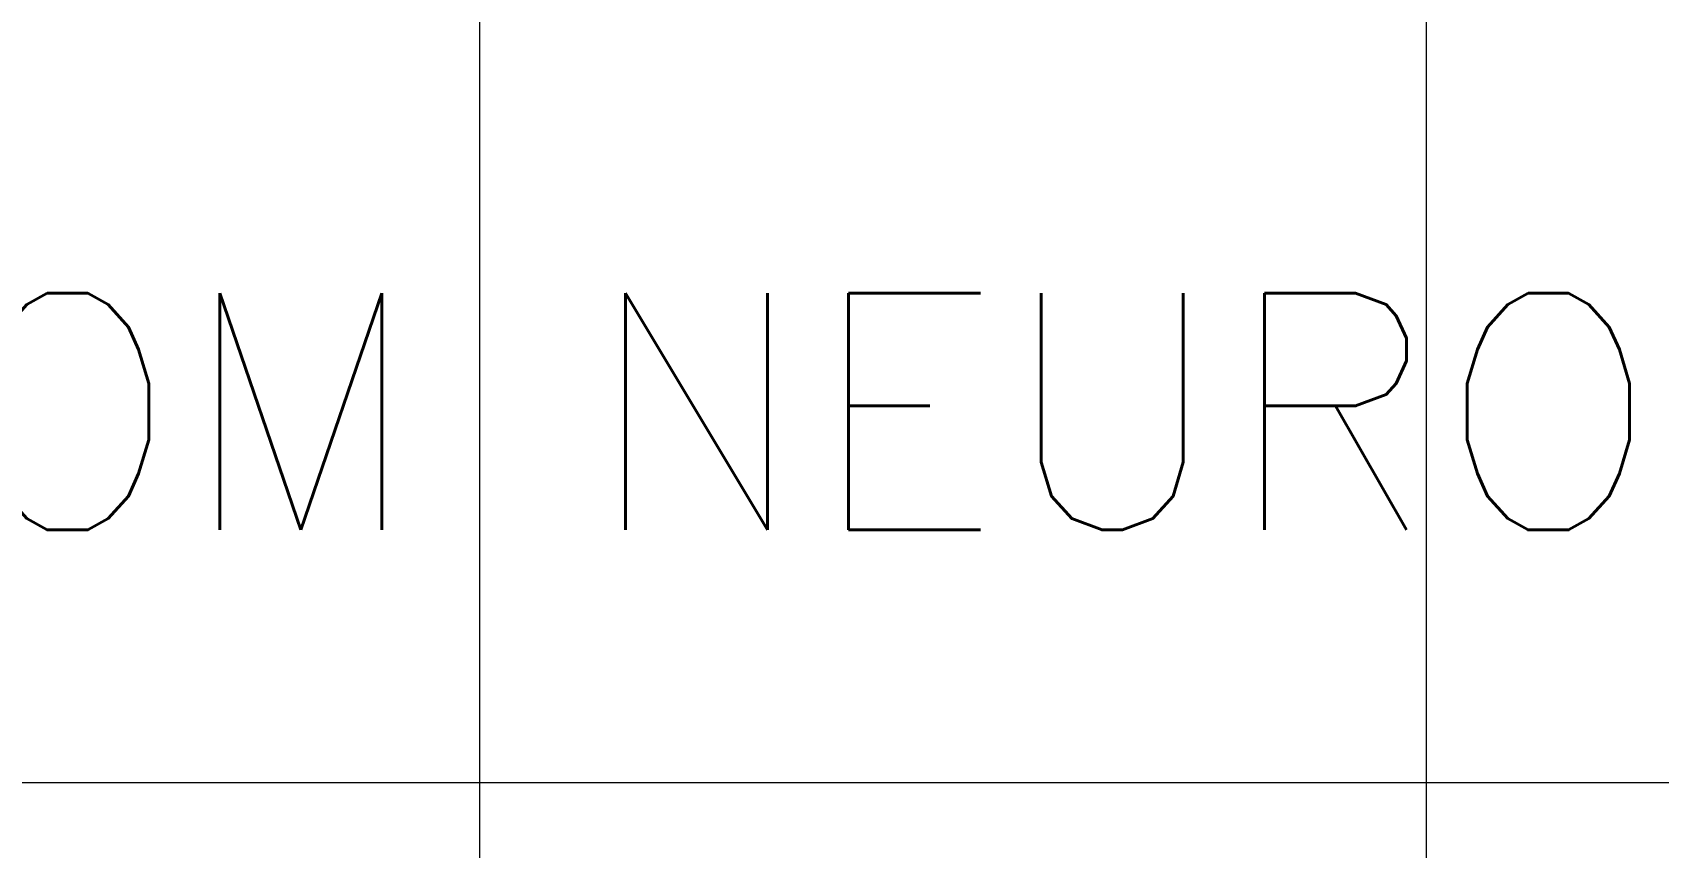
# Model space of a CAD drawing. Header units: inches. Extents: x -246178 to 57169, y -29325 to 19878.
# Drawn here: x 39917 to 40947, y -4841 to -4325 of the extents above; entities that cross this region are included whole.
import ezdxf

# ---------------------------------------------------------------- set-up
doc = ezdxf.new("R2010")
doc.units = ezdxf.units.IN
doc.header["$LTSCALE"] = 25
doc.header["$MEASUREMENT"] = 0
doc.linetypes.add('DASHDOT', pattern=[25.4, 12.7, -6.35, 0, -6.35])
doc.layers.get('0').update_dxf_attribs({"color": 8})
for name, color, linetype, lineweight in [('00-Ground Floor$0$72_EGR_BASE_TEXT', 252, 'Continuous', 5), ('00-Ground Floor$0$Frame', 252, 'Continuous', 9), ('E-LITE-CLNG-CNDT', 6, 'DASHDOT', 35)]:
    doc.layers.add(name, color=color, linetype=linetype, lineweight=lineweight)
doc.styles.add('00-Ground Floor$0$SIMPLEX', font='SIMPLEX.shx', dxfattribs={"height": 150})

# ---------------------------------------------------------------- blocks, each defined once
blk = doc.blocks.new('00-Ground Floor$0$A$C03B62CD8')
at = {"color": 254, "linetype": 'Continuous'}
for p, q in [((40200, -6847.4), (40200, -2847.4)), ((40800, -6847.4), (40800, -2847.4)), ((37949.5, -4800), (41699, -4800))]:
    blk.add_line(p, q, dxfattribs=at)
blk = doc.blocks.new('00-Ground Floor$0$A$Ce9e1c4c3')
at = {"layer": '00-Ground Floor$0$Frame', "color": 254}
blk.add_blockref('00-Ground Floor$0$A$C03B62CD8', (-100000, 0), dxfattribs=at)
blk = doc.blocks.new('00-Ground Floor')
at = {"color": 254}
blk.add_blockref('00-Ground Floor$0$A$Ce9e1c4c3', (100000, 0), dxfattribs=at)
at = {"layer": '00-Ground Floor$0$72_EGR_BASE_TEXT', "insert": (39742.7, -4489.9, 0), "char_height": 150, "attachment_point": 2, "style": '00-Ground Floor$0$SIMPLEX'}
blk.add_mtext('CONSULTATION ROOM NEUROLOGY', dxfattribs=at)

msp = doc.modelspace()

# ---------------------------------------------------------------- block references
at = {"layer": 'E-LITE-CLNG-CNDT'}
msp.add_blockref('00-Ground Floor', (0, 0), dxfattribs=at)

doc.saveas('drawing.dxf')
